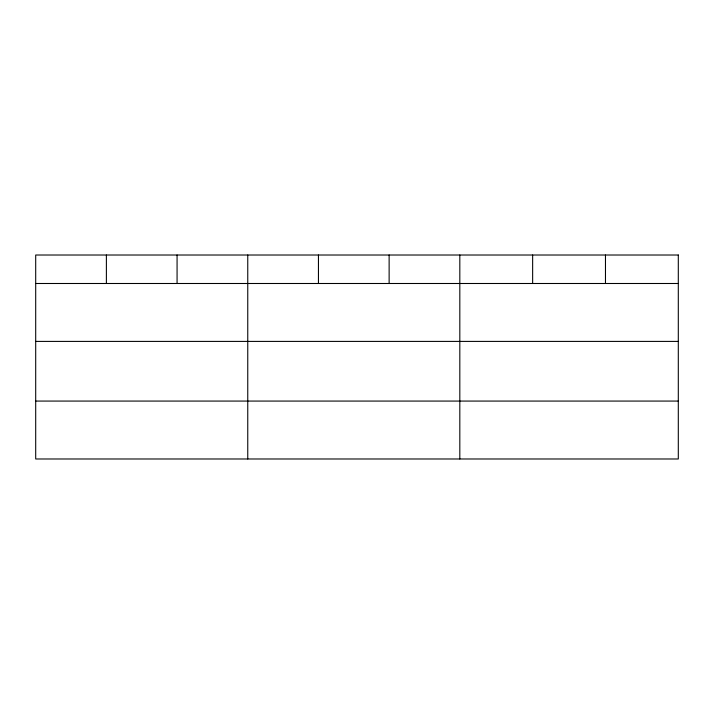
<?xml version="1.0" encoding="UTF-8"?>
<svg xmlns="http://www.w3.org/2000/svg" width="714" height="714" viewBox="0 0 714 714"><rect width="100%" height="100%" fill="white"/><g stroke="black" fill="none" stroke-linecap="round" stroke-linejoin="round"><path stroke-width="1.07" d="M35.7 283.494L678.3 283.494M35.7 341.408L678.3 341.408M35.7 401.072L678.3 401.072M605.472 255.014L605.472 283.494M532.644 255.014L532.644 283.494M459.816 255.014L459.816 458.986M389.13 255.014L389.13 283.494M318.444 255.014L318.444 283.494M247.758 255.014L247.758 458.986M177.072 255.014L177.072 283.494M106.386 255.014L106.386 283.494M678.3 255.014L35.7 255.014L35.7 458.986L678.3 458.986L678.3 255.014"/></g></svg>
